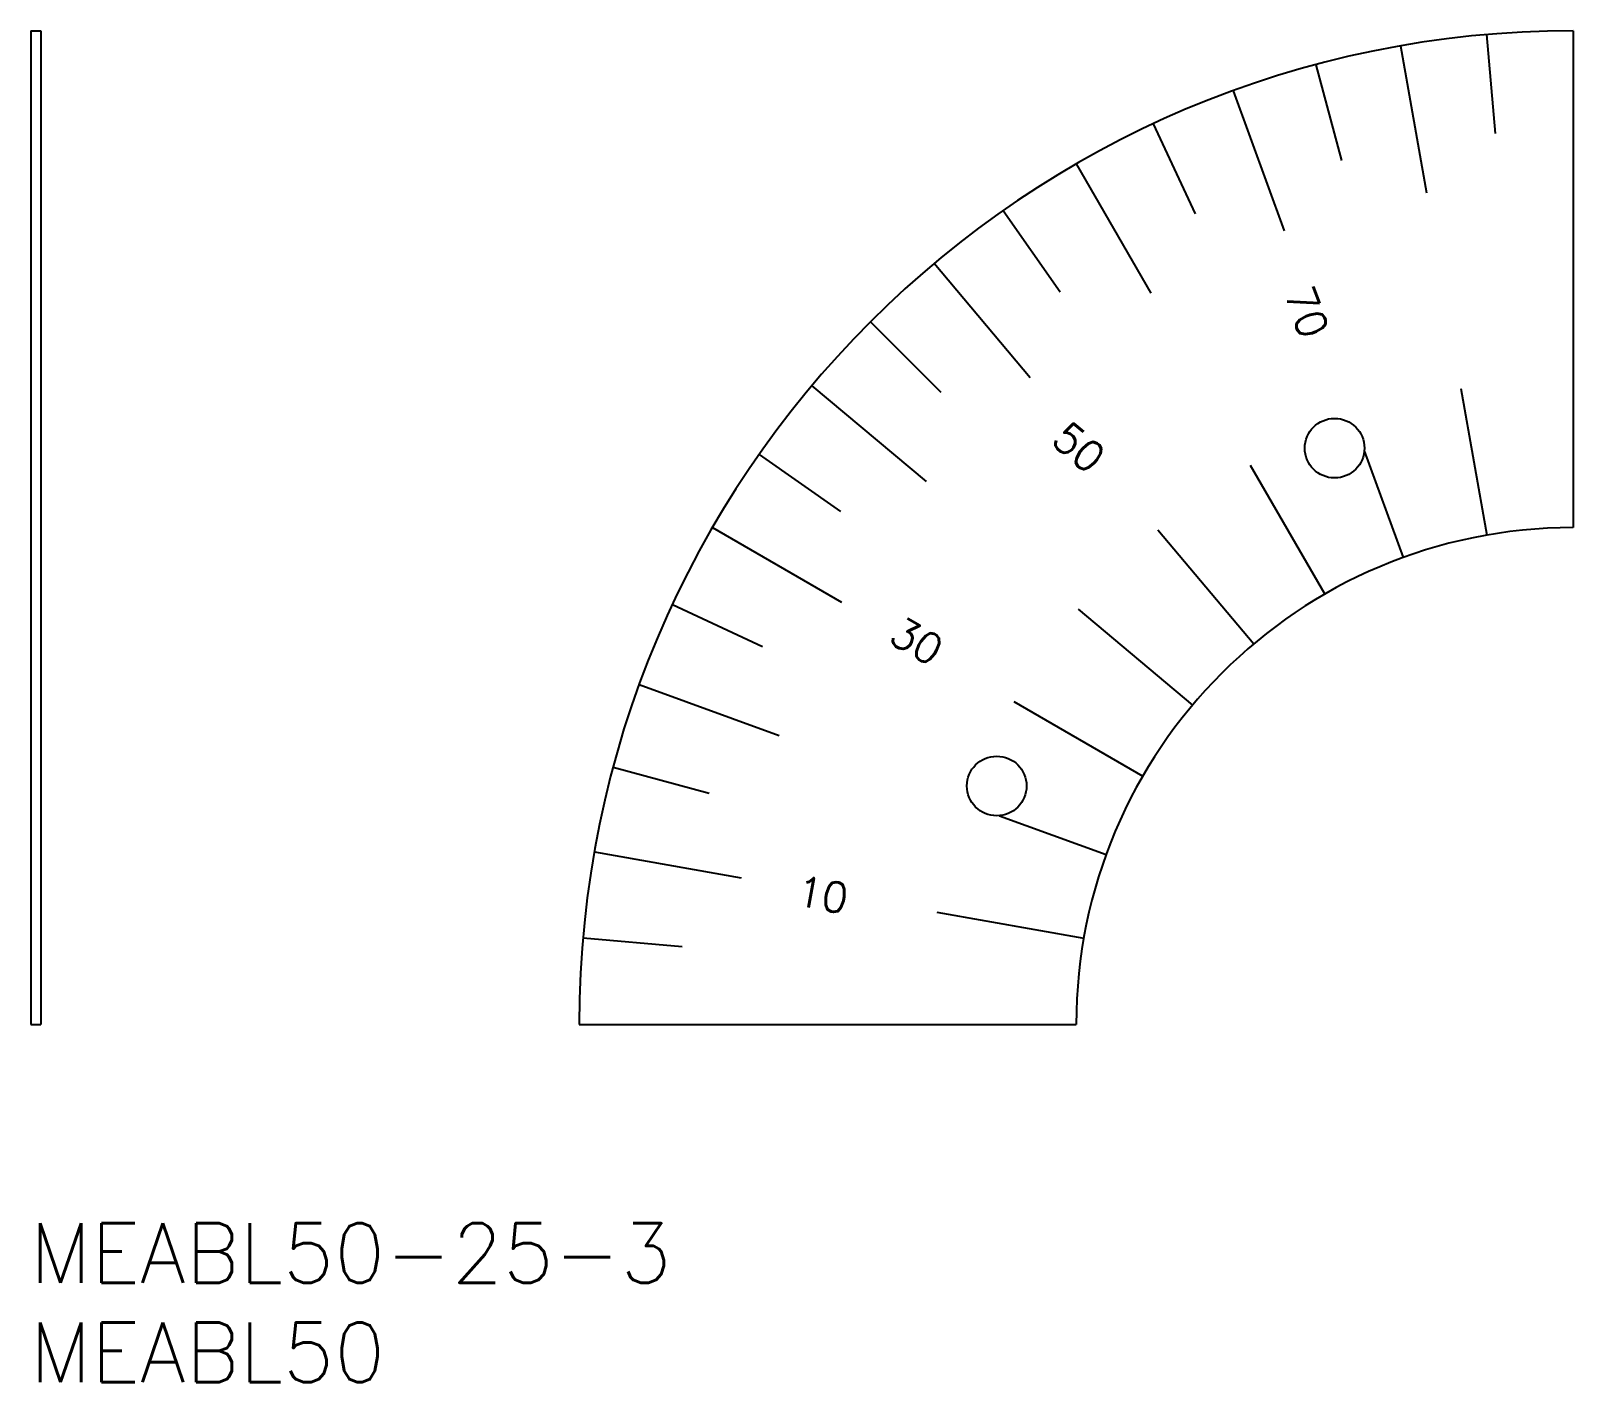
# Model space of a CAD drawing. Extents: x 0 to 77.6, y -8 to 60.
import ezdxf

# ---------------------------------------------------------------- set-up
doc = ezdxf.new("R2010")
doc.units = 0
doc.header["$LTSCALE"] = 0.5
doc.layers.add('MSM_CONTINUOUS', color=7, linetype='CONTINUOUS')
doc.layers.add('MSM_PART_NUMBER', color=7, linetype='CONTINUOUS')
doc.styles.get("Standard").update_dxf_attribs({"font": 'txt.shx', "height": 3, "bigfont": 'bigfont.shx'})

# ---------------------------------------------------------------- blocks, each defined once
blk = doc.blocks.new('*U2')
at = {"layer": 'MSM_PART_NUMBER'}
blk.add_text('MEABL50-25-3', height=3, dxfattribs=at).set_placement((0, -3))
blk = doc.blocks.new('*U3')
at = {"layer": 'MSM_PART_NUMBER'}
blk.add_text('MEABL50', height=3, dxfattribs=at).set_placement((0, -8))

msp = doc.modelspace()

# ---------------------------------------------------------------- linework, layer by layer
at = {"layer": 'MSM_CONTINUOUS'}
for p, q in [((0.043, 60), (0.043, 10)), ((0.043, 60), (0.543, 60)), ((0.543, 60), (0.543, 10)), ((73.278, 59.81), (73.714, 54.829)), ((77.636, 60), (77.636, 35)), ((68.954, 59.24), (70.256, 51.854)), ((64.695, 58.296), (65.989, 53.467)), ((60.535, 56.985), (63.1, 49.937)), ((56.505, 55.315), (58.618, 50.784)), ((52.636, 53.301), (56.386, 46.806)), ((48.957, 50.958), (51.825, 46.862)), ((45.497, 48.302), (50.318, 42.557)), ((42.281, 45.355), (45.816, 41.82)), ((39.334, 42.139), (45.079, 37.318)), ((71.993, 42.006), (73.295, 34.62)), ((67.13, 38.865), (69.086, 33.492)), ((36.679, 38.679), (40.774, 35.811)), ((61.386, 38.146), (65.136, 31.651)), ((34.335, 35), (40.83, 31.25)), ((56.746, 34.896), (61.567, 29.151)), ((32.321, 31.131), (36.852, 29.018)), ((52.74, 30.891), (58.485, 26.07)), ((30.652, 27.101), (37.699, 24.536)), ((49.49, 26.25), (55.986, 22.5)), ((29.34, 22.941), (34.17, 21.647)), ((48.771, 20.506), (54.144, 18.551)), ((28.396, 18.682), (35.782, 17.38)), ((45.63, 15.644), (53.016, 14.341)), ((27.826, 14.358), (32.807, 13.922)), ((0.043, 10), (0.543, 10)), ((27.636, 10), (52.636, 10))]:
    msp.add_line(p, q, dxfattribs=at)
for centre in [(65.636, 39), (48.636, 22)]:
    msp.add_circle(centre, 1.5, dxfattribs=at)
for radius in [50, 25]:
    msp.add_arc((77.636, 10), radius, 90, 180, dxfattribs=at)

# ---------------------------------------------------------------- block references
for name in ['*U2', '*U3']:
    msp.add_blockref(name, (0, 0), dxfattribs=at)

# ---------------------------------------------------------------- texts
for s, rotation, p in [('70', 290, (63.087, 46.81)), ('50', 320, (51.296, 39.291)), ('30', 330, (43.122, 29.284)), ('10', 350, (38.47, 16.008))]:
    msp.add_text(s, height=1.5, rotation=rotation, dxfattribs=at).set_placement(p)

doc.saveas('drawing.dxf')
